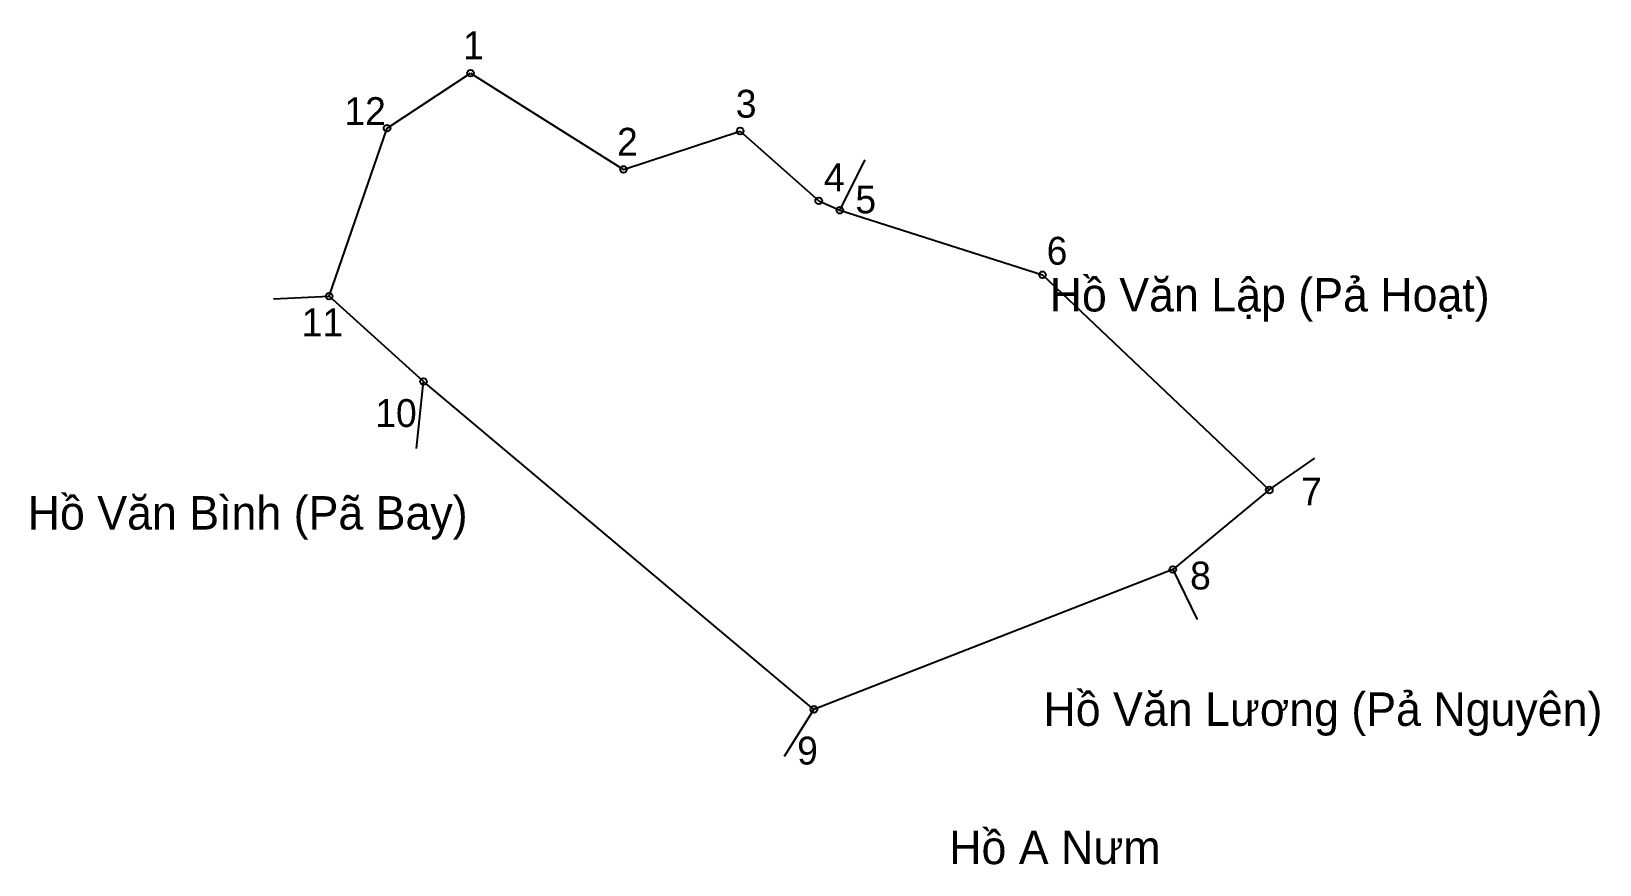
# Model space of a CAD drawing. Extents: x 547171 to 547409, y 1823638 to 1823765.
import ezdxf

# ---------------------------------------------------------------- set-up
doc = ezdxf.new("R2010")
doc.units = 0
for name, color, linetype in [('CanhThua', 7, 'Continuous'), ('MocDinhThua', 7, 'Continuous'), ('RauThua', 7, 'Continuous'), ('SoHieuDinhThua', 7, 'Continuous'), ('TenChuLanCan', 7, 'Continuous')]:
    doc.layers.add(name, color=color, linetype=linetype)

msp = doc.modelspace()

# ---------------------------------------------------------------- linework, layer by layer
at = {"layer": 'CanhThua'}
for p, q in [((547225.12, 1823750.09), (547237.78, 1823758.43)), ((547237.78, 1823758.43), (547260.94, 1823743.84)), ((547216.35, 1823724.63), (547225.12, 1823750.09)), ((547260.94, 1823743.84), (547278.62, 1823749.66)), ((547278.62, 1823749.66), (547290.53, 1823739.08)), ((547290.53, 1823739.08), (547293.72, 1823737.65)), ((547293.72, 1823737.65), (547324.43, 1823727.88)), ((547324.43, 1823727.88), (547358.81, 1823695.26)), ((547230.64, 1823711.7), (547216.35, 1823724.63)), ((547289.81, 1823662.02), (547230.64, 1823711.7)), ((547358.81, 1823695.26), (547344.19, 1823683.2)), ((547344.19, 1823683.2), (547289.81, 1823662.02))]:
    msp.add_line(p, q, dxfattribs=at)
at = {"layer": 'MocDinhThua'}
for centre in [(547237.78, 1823758.43), (547225.12, 1823750.09), (547278.62, 1823749.66), (547260.94, 1823743.84), (547290.53, 1823739.08), (547293.72, 1823737.65), (547324.43, 1823727.88), (547216.35, 1823724.63), (547230.64, 1823711.7), (547358.81, 1823695.26), (547344.19, 1823683.2), (547289.81, 1823662.02)]:
    msp.add_circle(centre, 0.507, dxfattribs=at)
at = {"layer": 'RauThua'}
for p, q in [((547293.72, 1823737.65), (547297.55, 1823745.29)), ((547207.92, 1823724.25), (547216.35, 1823724.63)), ((547229.59, 1823701.55), (547230.64, 1823711.7)), ((547358.81, 1823695.26), (547365.73, 1823700.08)), ((547344.19, 1823683.2), (547347.87, 1823675.63)), ((547285.34, 1823654.91), (547289.81, 1823662.02))]:
    msp.add_line(p, q, dxfattribs=at)

# ---------------------------------------------------------------- texts
at = {"layer": 'SoHieuDinhThua'}
for s, height, p in [('1', 4.22, (547236.64, 1823760.54)), ('12', 4.223, (547218.66, 1823750.56)), ('3', 4.22, (547277.97, 1823751.68)), ('2', 4.22, (547259.97, 1823745.92)), ('4', 4.22, (547291.32, 1823740.52)), ('5', 4.22, (547296.09, 1823737.18)), ('6', 4.22, (547325.07, 1823729.4)), ('11', 4.223, (547212.18, 1823718.55)), ('10', 4.223, (547223.34, 1823704.81)), ('7', 4.22, (547363.63, 1823692.93)), ('8', 4.22, (547346.81, 1823680.19)), ('9', 4.22, (547287.27, 1823653.66))]:
    msp.add_text(s, height=height, dxfattribs=at).set_placement(p)
at = {"layer": 'TenChuLanCan'}
for s, height, p in [('Hồ Văn Lập (Pả Hoạt)', 5.0671, (547325.53, 1823722.31)), ('Hồ Văn Bình (Pã Bay)', 5.0671, (547170.67, 1823689.26)), ('Hồ Văn Lương (Pả Nguyên)', 5.0671, (547324.59, 1823659.52)), ('Hồ A Nưm', 5.067, (547310.31, 1823638.56))]:
    msp.add_text(s, height=height, dxfattribs=at).set_placement(p)

doc.saveas('drawing.dxf')
